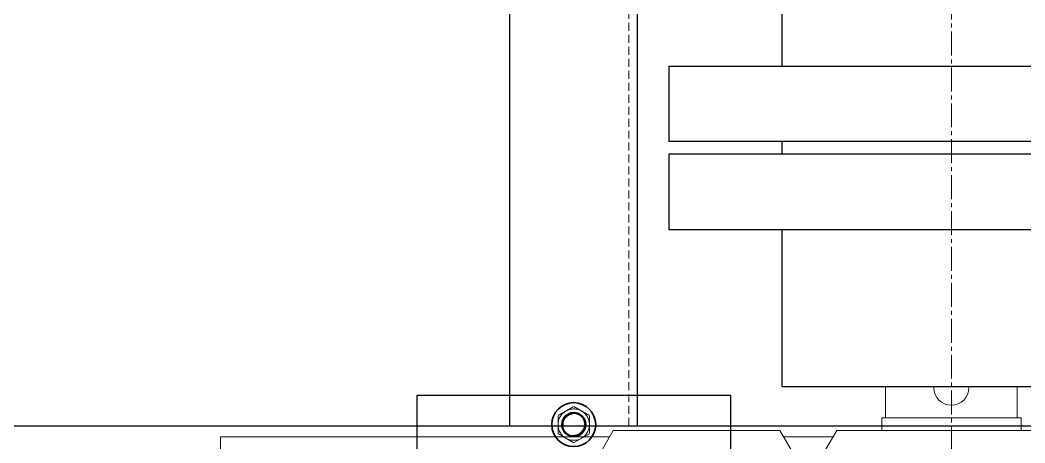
# Model space of a CAD drawing. Header units: millimetres. Extents: x 29178 to 37588, y 1365 to 7305.
# Drawn here: x 30362 to 31162, y 3409 to 3745 of the extents above; entities that cross this region are included whole.
import ezdxf

# ---------------------------------------------------------------- set-up
doc = ezdxf.new("R2010")
doc.units = ezdxf.units.MM
for name, pattern in [('CENTER2', [28.575, 19.05, -3.175, 3.175, -3.175]), ('Dashed', [2, 1, -1]), ('HIDDEN', [9.525, 6.35, -3.175])]:
    doc.linetypes.add(name, pattern=pattern)
for name, color, linetype, lineweight in [('CENTRO', 1, 'CENTER2', 15), ('Oculto (ISO)', 7, 'Dashed', 18), ('TRACEJADA', 3, 'HIDDEN', 20), ('Visível (ISO)', 7, 'Continuous', 35)]:
    doc.layers.add(name, color=color, linetype=linetype, lineweight=lineweight)

# ---------------------------------------------------------------- blocks, each defined once
blk = doc.blocks.new('estrutura')
for p, q in [((-36168.72, 27231.12), (-36168.72, 28247.52)), ((-36067.12, 27231.12), (-36067.12, 28247.52)), ((-35992.92, 27255.32), (-36242.92, 27255.32)), ((-36242.92, 27255.32), (-36242.92, 27105.32)), ((-35992.92, 27105.32), (-35992.92, 27255.32)), ((-37065.52, 27231.12), (-35567.12, 27231.12)), ((-36242.92, 27231.12), (-36242.92, 27129.52))]:
    blk.add_line(p, q)
at = {"layer": 'Oculto (ISO)', "ltscale": 13.959146}
for p, q in [((-36130.42, 27239.38), (-36117.92, 27246.6)), ((-36117.92, 27246.6), (-36105.42, 27239.38)), ((-36130.42, 27224.95), (-36130.42, 27239.38)), ((-36105.42, 27239.38), (-36105.42, 27224.95)), ((-36117.92, 27217.73), (-36130.42, 27224.95)), ((-36105.42, 27224.95), (-36117.92, 27217.73))]:
    blk.add_line(p, q, dxfattribs=at)
at = {"layer": 'Oculto (ISO)', "ltscale": 12.950714}
blk.add_circle((-36117.92, 27232.17), 8.53, dxfattribs=at)
at = {"layer": 'Oculto (ISO)', "ltscale": 12.659545}
for start, end in [(120, 180), (60, 120), (0, 60), (180, 240), (300, 0), (240, 300)]:
    blk.add_arc((-36117.92, 27232.17), 12.5, start, end, dxfattribs=at)
at = {"layer": 'TRACEJADA'}
blk.add_line((-36073.98, 27231.12), (-36073.98, 28247.52), dxfattribs=at)
at = {"layer": 'Visível (ISO)'}
for radius in [17.5, 9.52, 9.03]:
    blk.add_circle((-36117.92, 27232.17), radius, dxfattribs=at)

msp = doc.modelspace()

# ---------------------------------------------------------------- linework, layer by layer
for p, q in [((30968.52, 3833.42), (30968.52, 3708.42)), ((30878.52, 3708.42), (30878.52, 3648.42)), ((30878.52, 3708.42), (31328.52, 3708.42)), ((31328.52, 3648.42), (30878.52, 3648.42)), ((30968.52, 3648.42), (30968.52, 3638.42)), ((30878.52, 3638.42), (30878.52, 3578.42)), ((30878.52, 3638.42), (31328.52, 3638.42)), ((30878.52, 3578.42), (31328.52, 3578.42)), ((30968.52, 3578.42), (30968.52, 3453.42)), ((30968.52, 3453.42), (31238.52, 3453.42))]:
    msp.add_line(p, q)
at = {"color": 7, "linetype": 'Continuous', "lineweight": 18}
for p, q in [((31051.02, 3453.42), (31051.02, 3428.42)), ((31089.52, 3453.42), (31089.52, 3452.42)), ((31117.52, 3452.42), (31117.52, 3453.42)), ((31156.02, 3428.42), (31156.02, 3453.42)), ((31048.02, 3428.42), (31048.02, 3418.42)), ((31159.02, 3428.42), (31048.02, 3428.42)), ((31159.02, 3418.42), (31159.02, 3428.42)), ((30834.18, 3418.42), (30825.52, 3403.42)), ((30966.86, 3418.42), (30834.18, 3418.42)), ((30975.52, 3403.42), (30966.86, 3418.42)), ((31012.18, 3418.42), (31003.52, 3403.42)), ((31194.86, 3418.42), (31012.18, 3418.42)), ((30521.52, 3413.42), (30831.29, 3413.42)), ((30521.52, 3413.42), (30521.52, 3388.42)), ((30969.75, 3413.42), (31009.29, 3413.42))]:
    msp.add_line(p, q, dxfattribs=at)
msp.add_arc((31103.52, 3452.42), 14, 180, 0, dxfattribs=at)
at = {"layer": 'CENTRO'}
msp.add_line((31103.52, 2945.29), (31103.52, 4980.86), dxfattribs=at)

# ---------------------------------------------------------------- block references
msp.add_blockref('estrutura', (66920.64, -23809.1))

doc.saveas('drawing.dxf')
